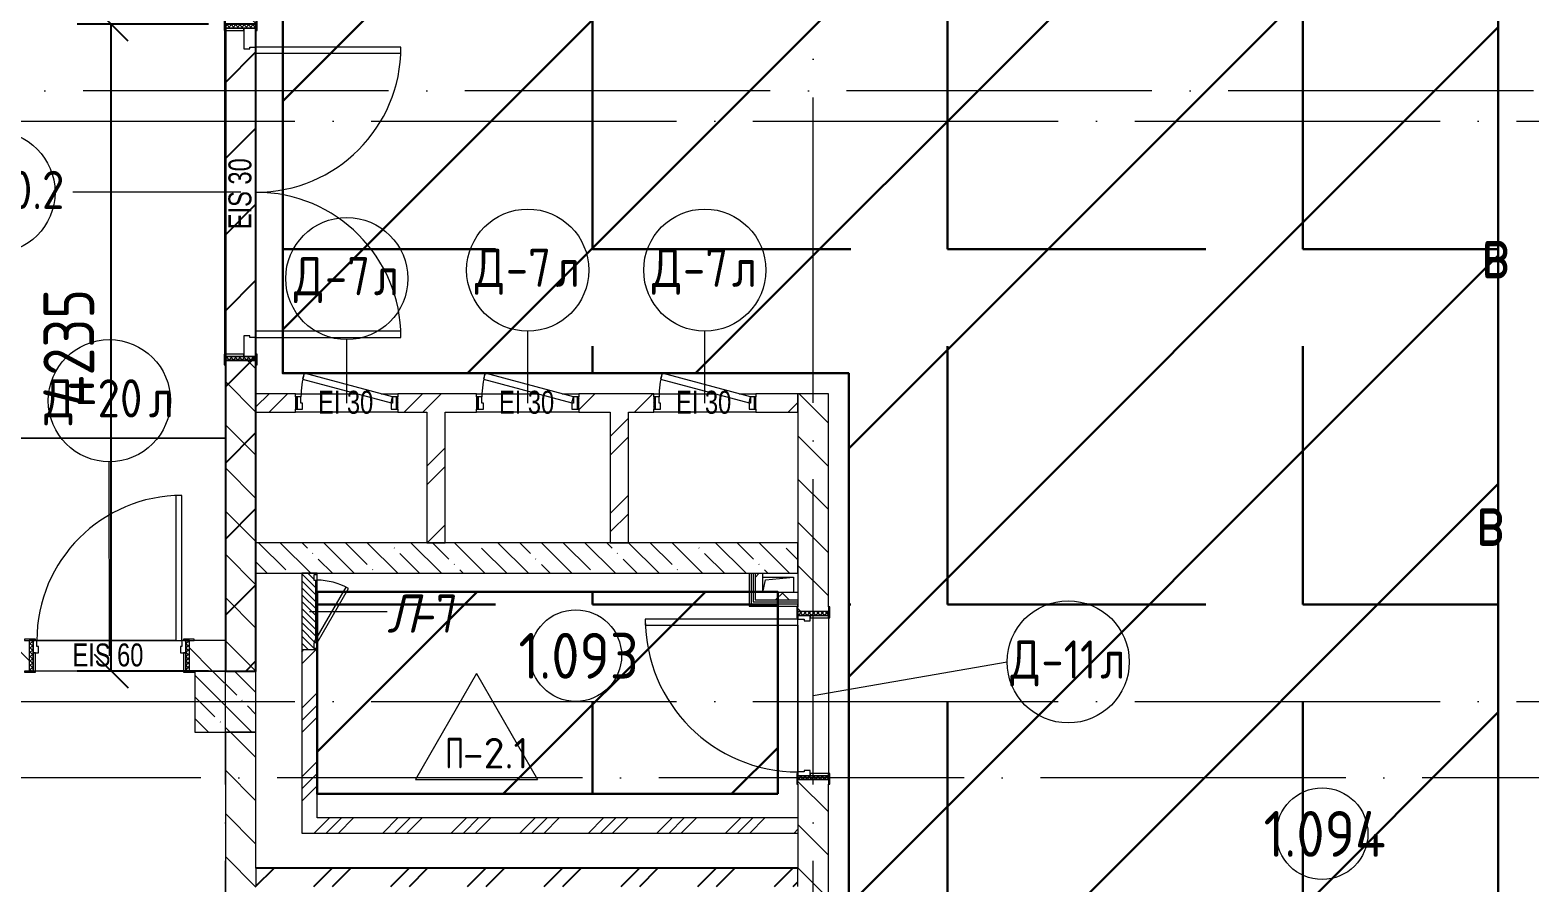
# Model space of a CAD drawing. Header units: millimetres. Extents: x -68946 to 690821, y -552984 to 293768.
# Drawn here: x 147508 to 157333, y 21437 to 27023 of the extents above; entities that cross this region are included whole.
import ezdxf

# ---------------------------------------------------------------- set-up
doc = ezdxf.new("R2010")
doc.units = ezdxf.units.MM
doc.linetypes.add('ADSK_Линия сетки', pattern=[2500, 2000, -250, 0, -250])
doc.linetypes.add('ADSK_Скрыто', pattern=[600, 300, -300])
doc.layers.get('Defpoints').update_dxf_attribs({"color": 250})
for name, color, linetype, lineweight in [('0) блоки', 250, 'Continuous', 25), ('1.2) Стяжка 6 вып.', 30, 'Continuous', 30), ('1.2) Тепло-звук изол. + пденка 6 вып.', 200, 'Continuous', 30), ('1.4) Стяжка 6 вып.', 30, 'Continuous', 30), ('A-AREA-____-IDEN', 250, 'Continuous', 9), ('A-DETL-GENF-OTLN', 250, 'Continuous', 5), ('A-DOOR-____-IDEN', 250, 'Continuous', 9), ('A-DOOR-____-MCUT', 250, 'Continuous', 5), ('A-DOOR-____-OTLN', 250, 'Continuous', 5), ('A-DOOR-FRAM-MCUT', 250, 'Continuous', 5), ('A-DOOR-FRAM-OTLN', 250, 'Continuous', 5), ('A-FLOR-____-IDEN', 250, 'Continuous', 9), ('A-FLOR-____-OTLN', 250, 'Continuous', 9), ('A-GENM-____-MCUT', 250, 'Continuous', 25), ('A-GENM-____-OTLN', 250, 'Continuous', 9), ('A-GLAZ-____-OTLN', 250, 'Continuous', 5), ('A-WALL-____-MCUT', 250, 'Continuous', 13), ('A-WALL-____-PATT', 250, 'Continuous', 13), ('G-____-____-SYMB', 250, 'ADSK_Скрыто', 9), ('I-WALL-____-OTLN', 250, 'Continuous', 9), ('S-COLS-____-MCUT', 250, 'Continuous', 25), ('S-COLS-____-OTLN', 250, 'Continuous', 9), ('S-GRID-____-OTLN', 250, 'Continuous', 9)]:
    doc.layers.add(name, color=color, linetype=linetype, lineweight=lineweight)
doc.styles.add('Arial Narrow', font='ARIALN.TTF', dxfattribs={"width": 0.9, "height": 150})
doc.styles.add('GOST Common_1', font='', dxfattribs={"width": 0.9, "height": 250})
doc.styles.add('GOST Common_2', font='', dxfattribs={"width": 0.8, "height": 350})
doc.styles.add('ISOCPEUR_1', font='isocpeur.ttf', dxfattribs={"width": 0.9, "height": 250})
doc.styles.add('ISOCPEUR_2', font='isocpeur.ttf', dxfattribs={"height": 160})
doc.styles.add('ISOCPEUR_I_1', font='ГОСТ тип А.ttf', dxfattribs={"height": 2500})
doc.styles.get("Standard").update_dxf_attribs({"font": 'ГОСТ тип А.ttf'})
doc.styles.get('GOST Common_1').set_extended_font_data('GOST Common')
doc.styles.get('GOST Common_2').set_extended_font_data('GOST Common')
doc.dimstyles.new('А3', dxfattribs={"dimtxt": 333, "dimasz": 222, "dimexe": 222, "dimexo": 111, "dimgap": 111, "dimtad": 1, "dimtoh": 1, "dimdec": 0, "dimrnd": 0.0015, "dimzin": 0, "dimdsep": 46, "dimtxsty": 'Standard', "dimblk": 'OBLIQUE', "dimcen": 0, "dimclrd": 7, "dimclre": 7, "dimclrt": 7, "dimadec": 0, "dimazin": 0, "dimtfac": 1, "dimtdec": 0, "dimtofl": 0, "dimtmove": 0, "dimatfit": 3, "dimfxl": 1, "dimtolj": 1, "dimtzin": 0, "dimarcsym": 0})
pattern_1 = [(135, (12287.91, -0.0006), (-141.42136, -141.42136), [])]
pattern_2 = [(45, (12287.9, -0.0006), (-251.4472, 251.4472), []), (45, (12287.9, 381), (-251.4472, 251.4472), [])]
pattern_3 = [(45, (12287.9, -0.0006), (-224.5064, 224.5064), []), (45, (12367.3, -0.0006), (0, 449.0128), []), (45, (12208.54, -0.0006), (0, 449.0128), [])]
pattern_4 = [(135, (12287.91, -0.0006), (-142.5612, -142.5612), []), (135, (12430.48, -0.0006), (-142.5612, -142.5612), [252.016, -50.403, 3.353, -47.05])]
pattern_5 = [(45, (12287.91, -0.0006), (-141.42136, 141.42136), []), (135, (12287.91, -0.0006), (-141.42136, -141.42136), [])]
pattern_6 = [(0, (0, 0), (0, 2326.005), [1691.64, -634.365]), (90, (0, 0), (-2326.005, 1e-13), [1691.64, -634.365])]

# ---------------------------------------------------------------- blocks, each defined once
blk = doc.blocks.new('Дверь_СКБ_1Ст_Внутренняя1 - Н_Д-7л_670x1875h_Технический шкаф ЭОМ и СС-42409413-АР1_Маркировочный план 1 этажа С2и3')
at = {"layer": 'A-DOOR-____-OTLN'}
h = blk.add_hatch(dxfattribs=at)
h.set_pattern_fill('FP_22', color=256, style=0, pattern_type=2)
h.set_pattern_definition([(135, (1951.41, 124.685), (-14.14214, -14.14214), []), (225, (1951.41, 124.685), (14.14214, -14.14214), [])])
h.paths.add_polyline_path([(347.5, -40), (347.5, 40), (337.5, 40), (337.5, -40)])
at = {"layer": 'A-DOOR-FRAM-OTLN'}
h = blk.add_hatch(dxfattribs=at)
h.set_pattern_fill('FP_23', color=256, style=0, pattern_type=2)
h.set_pattern_definition([(45, (-171.384, 124.685), (-14.1421, 14.1421), []), (135, (-171.384, 124.685), (-14.1421, -14.1421), [])])
h.paths.add_polyline_path([(-312.5, -40), (-312.5, 40), (-322.5, 40), (-322.5, -40)])
at = {"layer": 'A-DOOR-____-MCUT'}
for p, q in [((-267.1, 195.3), (-277.4, 156.7)), ((-277.4, 156.7), (302.1, 1.4)), ((312.5, 40), (-267.1, 195.3)), ((302.1, 1.4), (312.5, 40))]:
    blk.add_line(p, q, dxfattribs=at)
at = {"layer": 'A-DOOR-____-OTLN'}
blk.add_arc((312.5, 40), 600, 165, 180, dxfattribs=at)
at = {"layer": 'A-DOOR-FRAM-MCUT'}
for p, q in [((-312.5, 40), (-322.5, 40)), ((-322.5, 40), (-322.5, -40)), ((-287.5, 40), (-312.5, 40)), ((-312.5, 40), (-312.5, -40)), ((-312.5, -40), (-312.5, 40)), ((-287.5, 0), (-287.5, 40)), ((-277.5, 0), (-287.5, 0)), ((-277.5, -40), (-277.5, 0)), ((312.5, 0), (302.5, 0)), ((302.5, 0), (302.5, -40)), ((312.5, 40), (312.5, 0)), ((337.5, 40), (312.5, 40)), ((337.5, -40), (337.5, 40)), ((347.5, 40), (337.5, 40)), ((337.5, 40), (337.5, -40)), ((347.5, -40), (347.5, 40)), ((-322.5, -40), (-312.5, -40)), ((-312.5, -40), (-277.5, -40)), ((302.5, -40), (337.5, -40)), ((337.5, -40), (347.5, -40))]:
    blk.add_line(p, q, dxfattribs=at)
blk = doc.blocks.new('Дверь_СКБ_2Ст_Внутренняя1 - Н_ВВ-10_4_2200x2600h_Фрамуга сверху  EIS 30-V7-АР1_Маркировочный план 1 этажа С2и3')
at = {"layer": 'A-DOOR-____-OTLN'}
h = blk.add_hatch(dxfattribs=at)
h.set_pattern_fill('FP_6', color=256, style=0, pattern_type=2)
h.set_pattern_definition([(135, (1201.41, 164.685), (-14.1421, -14.1421), []), (225, (1201.41, 164.685), (14.1421, -14.1421), [])])
h.paths.add_polyline_path([(1112.5, 20), (1112.5, 100), (1087.5, 100), (1087.5, -100), (1112.5, -100)])
at = {"layer": 'A-DOOR-FRAM-OTLN'}
h = blk.add_hatch(dxfattribs=at)
h.set_pattern_fill('FP_7', color=256, style=0, pattern_type=2)
h.set_pattern_definition([(45, (-921.384, 164.685), (-14.1421, 14.1421), []), (135, (-921.384, 164.685), (-14.1421, -14.1421), [])])
h.paths.add_polyline_path([(-1062.5, -100), (-1062.5, 100), (-1087.5, 100), (-1087.5, -100)])
at = {"layer": 'A-DOOR-____-MCUT'}
for p, q in [((-937.5, 1050), (-937.5, 100)), ((-897.5, 1050), (-937.5, 1050)), ((-897.5, 100), (-897.5, 1050)), ((962.5, 1050), (922.5, 1050)), ((922.5, 1050), (922.5, 100)), ((962.5, 100), (962.5, 1050)), ((-937.5, 100), (-897.5, 100)), ((922.5, 100), (962.5, 100))]:
    blk.add_line(p, q, dxfattribs=at)
at = {"layer": 'A-DOOR-____-OTLN'}
for centre, start, end in [((-937.5, 100), 0, 90), ((962.5, 100), 90, 180)]:
    blk.add_arc(centre, 950, start, end, dxfattribs=at)
at = {"layer": 'A-DOOR-FRAM-MCUT'}
for p, q in [((-1047.5, 108), (-1117.5, 108)), ((-1117.5, 108), (-1117.5, 100)), ((-1117.5, 100), (-1047.5, 100)), ((-1062.5, 100), (-1087.5, 100)), ((-1087.5, 100), (-1087.5, -100)), ((-937.5, 100), (-1062.5, 100)), ((-1062.5, 100), (-1062.5, 20)), ((-1062.5, -100), (-1062.5, 100)), ((-1047.5, 100), (-1062.5, 100)), ((-1062.5, 100), (-1062.5, 99)), ((-1062.5, 99), (-1047.5, 99)), ((-1047.5, 100), (-1047.5, 108)), ((-1047.5, 99), (-1047.5, 100)), ((-937.5, 60), (-937.5, 100)), ((962.5, 100), (962.5, 60)), ((1087.5, 100), (962.5, 100)), ((1142.5, 108), (1072.5, 108)), ((1072.5, 108), (1072.5, 100)), ((1087.5, 100), (1072.5, 100)), ((1072.5, 100), (1072.5, 99)), ((1072.5, 100), (1142.5, 100)), ((1072.5, 99), (1087.5, 99)), ((1087.5, 20), (1087.5, 100)), ((1112.5, 100), (1087.5, 100)), ((1087.5, 100), (1087.5, -100)), ((1087.5, 99), (1087.5, 100)), ((1112.5, -100), (1112.5, 100)), ((1142.5, 100), (1142.5, 108)), ((-1062.5, 20), (-927.5, 20)), ((-1047.5, 20), (-1062.5, 20)), ((-1062.5, 20), (-1062.5, -100)), ((-1047.5, -100), (-1047.5, 20)), ((-927.5, 60), (-937.5, 60)), ((-927.5, 20), (-927.5, 60)), ((962.5, 60), (952.5, 60)), ((952.5, 60), (952.5, 20)), ((952.5, 20), (1087.5, 20)), ((1087.5, 20), (1072.5, 20)), ((1072.5, 20), (1072.5, -100)), ((1087.5, -100), (1087.5, 20)), ((-1047.5, -100), (-1117.5, -100)), ((-1117.5, -100), (-1117.5, -108)), ((-1117.5, -108), (-1047.5, -108)), ((-1087.5, -100), (-1062.5, -100)), ((-1062.5, -100), (-1047.5, -100)), ((-1047.5, -108), (-1047.5, -100)), ((1072.5, -100), (1087.5, -100)), ((1142.5, -100), (1072.5, -100)), ((1072.5, -100), (1072.5, -108)), ((1072.5, -108), (1142.5, -108)), ((1087.5, -100), (1112.5, -100)), ((1142.5, -108), (1142.5, -100))]:
    blk.add_line(p, q, dxfattribs=at)
blk = doc.blocks.new('Дверь_СКБ_1Ст_Внутренняя - Д-11л_1100x2100h_С_У медблока-41893199-АР1_Маркировочный план 1 этажа С2и3')
at = {"layer": 'A-DOOR-____-OTLN'}
h = blk.add_hatch(dxfattribs=at)
h.set_pattern_fill('FP_14', color=256, style=0, pattern_type=2)
h.set_pattern_definition([(135, (1751.41, 164.685), (-14.14214, -14.14214), []), (225, (1751.41, 164.685), (14.14214, -14.14214), [])])
h.paths.add_polyline_path([(537.5, 47.6), (537.5, -100), (562.5, -99.8), (562.5, 100), (537.5, 100)])
at = {"layer": 'A-DOOR-FRAM-OTLN'}
h = blk.add_hatch(dxfattribs=at)
h.set_pattern_fill('FP_15', color=256, style=0, pattern_type=2)
h.set_pattern_definition([(45, (-371.384, 164.685), (-14.1421, 14.1421), []), (135, (-371.384, 164.685), (-14.1421, -14.1421), [])])
h.paths.add_polyline_path([(-537.5, 100), (-536.7, -100), (-512.5, -100), (-512.5, 100), (-536.7, 100)])
at = {"layer": 'A-DOOR-____-MCUT'}
for p, q in [((512.5, 1100), (472.5, 1100)), ((472.5, 1100), (472.5, 100)), ((512.5, 100), (512.5, 1100)), ((472.5, 100), (512.5, 100))]:
    blk.add_line(p, q, dxfattribs=at)
at = {"layer": 'A-DOOR-____-OTLN'}
blk.add_arc((512.5, 100), 1000, 90, 180, dxfattribs=at)
at = {"layer": 'A-DOOR-FRAM-MCUT'}
for p, q in [((-497.5, 108), (-567.5, 108)), ((-567.5, 108), (-567.5, 100)), ((-567.5, 100), (-497.5, 100)), ((-512.5, 100), (-537.5, 100)), ((-537.5, 100), (-537.5, -100)), ((-487.5, 100), (-512.5, 100)), ((-512.5, 100), (-512.5, 20)), ((-512.5, -100), (-512.5, 100)), ((-497.5, 100), (-512.5, 100)), ((-512.5, 100), (-512.5, 99)), ((-512.5, 99), (-497.5, 99)), ((-497.5, 100), (-497.5, 108)), ((-497.5, 99), (-497.5, 100)), ((-487.5, 60), (-487.5, 100)), ((512.5, 100), (512.5, 60)), ((537.5, 100), (512.5, 100)), ((592.5, 108), (522.5, 108)), ((522.5, 108), (522.5, 100)), ((537.5, 100), (522.5, 100)), ((522.5, 100), (522.5, 99)), ((522.5, 100), (592.5, 100)), ((522.5, 99), (537.5, 99)), ((537.5, 20), (537.5, 100)), ((562.5, 100), (537.5, 100)), ((537.5, 100), (537.5, -100)), ((537.5, 99), (537.5, 100)), ((562.5, -100), (562.5, 100)), ((592.5, 100), (592.5, 108)), ((-512.5, 20), (-477.5, 20)), ((-497.5, 20), (-512.5, 20)), ((-512.5, 20), (-512.5, -100)), ((-497.5, -100), (-497.5, 20)), ((-477.5, 60), (-487.5, 60)), ((-477.5, 20), (-477.5, 60)), ((512.5, 60), (502.5, 60)), ((502.5, 60), (502.5, 20)), ((502.5, 20), (537.5, 20)), ((537.5, 20), (522.5, 20)), ((522.5, 20), (522.5, -100)), ((537.5, -100), (537.5, 20)), ((-497.5, -100), (-567.5, -100)), ((-567.5, -100), (-567.5, -108)), ((-567.5, -108), (-497.5, -108)), ((-537.5, -100), (-512.5, -100)), ((-512.5, -100), (-497.5, -100)), ((-497.5, -108), (-497.5, -100)), ((522.5, -100), (537.5, -100)), ((592.5, -100), (522.5, -100)), ((522.5, -100), (522.5, -108)), ((522.5, -108), (592.5, -108)), ((537.5, -100), (562.5, -100)), ((592.5, -108), (592.5, -100))]:
    blk.add_line(p, q, dxfattribs=at)
blk = doc.blocks.new('Дверь_СКБ_1Ст_Внутренняя - Д-20л_1050x2100h_Комната охраны-41867163-АР1_Маркировочный план 1 этажа С2и3')
at = {"layer": 'A-DOOR-____-OTLN'}
h = blk.add_hatch(dxfattribs=at)
h.set_pattern_fill('FP_26', color=256, style=0, pattern_type=2)
h.set_pattern_definition([(135, (1776.41, 164.685), (-14.14214, -14.14214), []), (225, (1776.41, 164.685), (14.14214, -14.14214), [])])
h.paths.add_polyline_path([(537.5, -100), (537.5, 100), (512.5, 100), (512.5, -100)])
at = {"layer": 'A-DOOR-FRAM-OTLN'}
h = blk.add_hatch(dxfattribs=at)
h.set_pattern_fill('FP_27', color=256, style=0, pattern_type=2)
h.set_pattern_definition([(45, (-346.384, 164.685), (-14.1421, 14.1421), []), (135, (-346.384, 164.685), (-14.1421, -14.1421), [])])
h.paths.add_polyline_path([(-512.5, -100), (-487.5, -100), (-487.5, 100), (-512.5, 100), (-512.5, -95.5)])
at = {"layer": 'A-DOOR-____-MCUT'}
for p, q in [((487.5, 1050), (447.5, 1050)), ((447.5, 1050), (447.5, 100)), ((487.5, 100), (487.5, 1050)), ((447.5, 100), (487.5, 100))]:
    blk.add_line(p, q, dxfattribs=at)
at = {"layer": 'A-DOOR-____-OTLN'}
blk.add_arc((487.5, 100), 950, 90, 180, dxfattribs=at)
at = {"layer": 'A-DOOR-FRAM-MCUT'}
for p, q in [((-472.5, 108), (-542.5, 108)), ((-542.5, 108), (-542.5, 100)), ((-542.5, 100), (-472.5, 100)), ((-487.5, 100), (-512.5, 100)), ((-512.5, 100), (-512.5, -100)), ((-462.5, 100), (-487.5, 100)), ((-487.5, 100), (-487.5, 20)), ((-487.5, -100), (-487.5, 100)), ((-472.5, 100), (-487.5, 100)), ((-487.5, 100), (-487.5, 99)), ((-487.5, 99), (-472.5, 99)), ((-472.5, 100), (-472.5, 108)), ((-472.5, 99), (-472.5, 100)), ((-462.5, 60), (-462.5, 100)), ((487.5, 100), (487.5, 60)), ((512.5, 100), (487.5, 100)), ((567.5, 108), (497.5, 108)), ((497.5, 108), (497.5, 100)), ((512.5, 100), (497.5, 100)), ((497.5, 100), (497.5, 99)), ((497.5, 100), (567.5, 100)), ((497.5, 99), (512.5, 99)), ((512.5, 20), (512.5, 100)), ((537.5, 100), (512.5, 100)), ((512.5, 100), (512.5, -100)), ((512.5, 99), (512.5, 100)), ((537.5, -100), (537.5, 100)), ((567.5, 100), (567.5, 108)), ((-487.5, 20), (-452.5, 20)), ((-472.5, 20), (-487.5, 20)), ((-487.5, 20), (-487.5, -100)), ((-472.5, -100), (-472.5, 20)), ((-452.5, 60), (-462.5, 60)), ((-452.5, 20), (-452.5, 60)), ((487.5, 60), (477.5, 60)), ((477.5, 60), (477.5, 20)), ((477.5, 20), (512.5, 20)), ((512.5, 20), (497.5, 20)), ((497.5, 20), (497.5, -100)), ((512.5, -100), (512.5, 20)), ((-472.5, -100), (-542.5, -100)), ((-542.5, -100), (-542.5, -108)), ((-542.5, -108), (-472.5, -108)), ((-512.5, -100), (-487.5, -100)), ((-487.5, -100), (-472.5, -100)), ((-472.5, -108), (-472.5, -100)), ((497.5, -100), (512.5, -100)), ((567.5, -100), (497.5, -100)), ((497.5, -100), (497.5, -108)), ((497.5, -108), (567.5, -108)), ((512.5, -100), (537.5, -100)), ((567.5, -108), (567.5, -100))]:
    blk.add_line(p, q, dxfattribs=at)
blk = doc.blocks.new('_Wn_-As_OpeningMEP_floor__Rectangular - _Wn_-As_OpeningMEP_floor__Rectangular-V78-АР1_Маркировочный план 1 этажа С2и3')
at = {"layer": 'A-DETL-GENF-OTLN', "lineweight": 5}
for p, q in [((-82.3, 82.3), (100, 100)), ((-100, 0), (-82.3, 82.3))]:
    blk.add_line(p, q, dxfattribs=at)
blk = doc.blocks.new('АР_Люк - ЛРС_ВК_500х400_наружный_NCS S 1000-N-42722041-АР1_Маркировочный план 1 этажа С2и3')
at = {"layer": 'A-DOOR-____-OTLN'}
h = blk.add_hatch(dxfattribs=at)
h.set_pattern_fill('FP_148', color=256, style=0, pattern_type=2)
h.set_pattern_definition([(45, (125, 0), (-22.6274, 22.6274), [])])
h.paths.add_polyline_path([(-125, 50), (-125, -50), (375, -50), (375, 50), (365, 50), (365, 30), (330, 30), (330, 50), (320, 32.7), (290, 50), (-80, 50), (-80, 30), (-115, 30), (-115, 50), (-119.6, 50)])
at = {"layer": 'A-DETL-GENF-OTLN', "lineweight": 5}
for p, q in [((375, 50), (-125, 50)), ((-125, 50), (-125, -50)), ((375, -50), (375, 50)), ((-125, -50), (375, -50))]:
    blk.add_line(p, q, dxfattribs=at)
at = {"layer": 'A-DOOR-____-MCUT', "lineweight": 5}
for p, q in [((-25.1, 255), (-35.1, 237.7)), ((-35.1, 237.7), (320, 32.7)), ((330, 50), (-25.1, 255)), ((-80, 50), (-115, 50)), ((-115, 50), (-115, 30)), ((-115, 30), (-80, 30)), ((-80, 30), (-80, 50)), ((320, 32.7), (330, 50)), ((365, 50), (330, 50)), ((330, 50), (330, 30)), ((330, 30), (365, 30)), ((365, 30), (365, 50))]:
    blk.add_line(p, q, dxfattribs=at)
blk.add_arc((330, 50), 410, 150, 180, dxfattribs=at)
at = {"layer": 'A-DOOR-____-OTLN'}
blk.add_line((330, 50), (-25.1, 255), dxfattribs=at)
blk = doc.blocks.new('ASML_АР_Отделка Люка - ВО Отделка люков_Грунтовка 0_Шпатлевка 0_Окраска 0_0-42722003-АР1_Маркировочный план 1 этажа С2и3')
at = {"layer": 'A-GENM-____-MCUT', "lineweight": 5}
for p, q in [((-240, 3), (-250, 3)), ((-250, 3), (-250, 0)), ((177.1, 3), (-205, 3)), ((205, 3), (201, 3)), ((250, 3), (240, 3)), ((250, 0), (250, 3)), ((-250, 0), (-240, 0)), ((-205, 0), (182.3, 0)), ((199.2, 0), (205, 0)), ((240, 0), (250, 0))]:
    blk.add_line(p, q, dxfattribs=at)
blk = doc.blocks.new('AAR_СКБ_Марка_Помещения_мал - Номер-28977439-АР1_Маркировочный план 1 этажа С2и3')
at = {"layer": 'A-AREA-____-IDEN'}
blk.add_circle((-0.028, 0), 3, dxfattribs=at)
blk = doc.blocks.new('AAR_СКБ_Марка_Перекрытия - Марка пола-17325028-АР1_Маркировочный план 1 этажа С2и3')
at = {"layer": 'A-FLOR-____-IDEN'}
for p, q in [((0, 6.932), (-4.002, 0)), ((0, 6.932), (4.002, 0)), ((-4.002, 0), (4.002, 0))]:
    blk.add_line(p, q, dxfattribs=at)
blk = doc.blocks.new('ADSK_Марка_Дверь - Типоразмер_ADSK_Марка-30565456-АР1_Маркировочный план 1 этажа С2и3')
at = {"layer": 'A-DOOR-____-IDEN'}
blk.add_circle((0, 0), 4, dxfattribs=at)
blk = doc.blocks.new('_Oblique')
at = {"color": 0, "linetype": 'ByBlock', "lineweight": -2}
blk.add_line((-0.5, -0.5), (0.5, 0.5), dxfattribs=at)
blk = doc.blocks.new('*D6467')
at = {"layer": '0) блоки', "color": 7, "lineweight": -2, "transparency": 16777216}
for p, q in [((148676.9, 27060), (147817.8, 27060)), ((148039.8, 22825), (148039.8, 27060)), ((148676.9, 22825), (147817.8, 22825))]:
    blk.add_line(p, q, dxfattribs=at)
at = {"layer": 'Defpoints', "color": 0, "lineweight": 30, "transparency": 16777216}
for p in [(148039.8, 27060), (148787.9, 27060), (148787.9, 22825)]:
    blk.add_point(p, dxfattribs=at)
at = {"layer": '0) блоки', "color": 7, "lineweight": -2, "transparency": 16777216, "xscale": 222, "yscale": 222, "zscale": 222}
for p, rotation in [((148039.8, 27060), 90), ((148039.8, 22825), 270)]:
    blk.add_blockref('_Oblique', p, dxfattribs=dict(at, rotation=rotation))
at = {"layer": '0) блоки', "color": 7, "transparency": 16777216, "insert": (147762.3, 24942.5), "char_height": 333, "attachment_point": 5, "rotation": 90}
blk.add_mtext('\\A1;4235', dxfattribs=at)

msp = doc.modelspace()

# ---------------------------------------------------------------- hatches: boundary and pattern name
at = {"layer": '0) блоки'}
h = msp.add_hatch(dxfattribs=at)
h.set_pattern_fill('ANSI31', color=256, scale=111)
h.paths.add_polyline_path([(148787.9138, 22825), (148987.9138, 22825), (148987.9138, 27059.9994), (148787.9138, 27059.9994)])
h = msp.add_hatch(dxfattribs=at)
h.set_pattern_fill('FP_4', color=256, style=0, pattern_type=2)
h.set_pattern_definition(pattern_2)
h.paths.add_polyline_path([(152507.9025, 21414.1664), (152537.8919, 21414.1664), (152537.8919, 21534.1664), (148987.9138, 21534.1664), (148987.9138, 21414.1664), (152507.8919, 21414.1664)])
at = {"layer": '1.2) Стяжка 6 вып.', "lineweight": 30}
h = msp.add_hatch(dxfattribs=at)
h.set_pattern_fill('ANSI31', color=256, scale=333)
h.paths.add_polyline_path([(152870.3694, 10538.3524), (149137.9138, 10538.3524), (149137.9138, 12663.8674), (152870.3694, 12663.8674), (152870.3694, 24774.898), (149162.9138, 24774.898), (149162.9138, 27269.7346), (152870.3694, 27269.7346), (152870.3694, 45475.2194), (149117.1568, 45475.2194), (149117.1568, 48329.3719), (152870.3694, 48329.3719), (152870.3694, 58477.4991), (157124.6208, 58477.4991), (157124.6208, 337.5006), (152870.3694, 337.5006)])
h = msp.add_hatch(dxfattribs=at)
h.set_pattern_fill('ANSI31', color=256, scale=333)
h.paths.add_polyline_path([(152405.3319, 22019.6581), (149388.0848, 22019.6581), (149388.0848, 23344.1112), (152405.3319, 23344.1112)], flags=17)
at = {"layer": '1.2) Тепло-звук изол. + пденка 6 вып.', "lineweight": 30}
h = msp.add_hatch(dxfattribs=at)
h.set_pattern_fill('ANGLE', color=256, scale=333)
h.set_pattern_definition(pattern_6)
h.paths.add_polyline_path([(152870.3694, 10538.3524), (149137.9138, 10538.3524), (149137.9138, 12663.8674), (152870.3694, 12663.8674), (152870.3694, 24774.898), (149162.9138, 24774.898), (149162.9138, 27269.7346), (152870.3694, 27269.7346), (152870.3694, 45475.2194), (149117.1568, 45475.2194), (149117.1568, 48329.3719), (152870.3694, 48329.3719), (152870.3694, 58477.4991), (157124.6208, 58477.4991), (157124.6208, 337.5006), (152870.3694, 337.5006)])
h = msp.add_hatch(dxfattribs=at)
h.set_pattern_fill('ANGLE', color=256, scale=333)
h.set_pattern_definition(pattern_6)
h.paths.add_polyline_path([(152405.3319, 22019.6581), (149388.0848, 22019.6581), (149388.0848, 23344.1112), (152405.3319, 23344.1112)], flags=17)
at = {"layer": '1.4) Стяжка 6 вып.', "lineweight": 30}
h = msp.add_hatch(dxfattribs=at)
h.set_pattern_fill('ANSI32', color=256, scale=333)
h.paths.add_polyline_path([(152870.3694, 10538.3524), (149137.9138, 10538.3524), (149137.9138, 12663.8674), (152870.3694, 12663.8674), (152870.3694, 24774.898), (149162.9138, 24774.898), (149162.9138, 27269.7346), (152870.3694, 27269.7346), (152870.3694, 45475.2194), (149117.1568, 45475.2194), (149117.1568, 48329.3719), (152870.3694, 48329.3719), (152870.3694, 58477.4991), (157124.6208, 58477.4991), (157124.6208, 337.5006), (152870.3694, 337.5006)])
h = msp.add_hatch(dxfattribs=at)
h.set_pattern_fill('ANSI32', color=256, scale=333)
h.paths.add_polyline_path([(152405.3319, 22019.6581), (149388.0848, 22019.6581), (149388.0848, 23344.1112), (152405.3319, 23344.1112)], flags=17)
at = {"layer": 'A-WALL-____-PATT', "lineweight": 15, "true_color": 0x000000}
h = msp.add_hatch(dxfattribs=at)
h.set_pattern_fill('FP_2', color=18, style=0, pattern_type=2)
h.set_pattern_definition(pattern_1)
h.paths.add_polyline_path([(148987.9138, 18825), (148987.8919, 19024.9994), (148787.9138, 19024.9994), (148787.9138, 18825), (148987.8919, 18825)])
h.paths.add_polyline_path([(148987.9138, 19425.0006), (148987.9138, 22424.9994), (148787.9138, 22424.9994), (148787.914, 19425.0006)])
h.paths.add_polyline_path([(148987.9138, 22824.9994), (148987.9138, 24859.9994), (148787.9138, 24859.9994), (148787.9138, 22825), (148987.8919, 22825)])
h.paths.add_polyline_path([(148787.9138, 27059.9994), (148987.9138, 27059.9994), (148987.8919, 28125), (148787.9138, 28125), (148787.9138, 27089.9994)])
h = msp.add_hatch(dxfattribs=at)
h.set_pattern_fill('FP_4', color=18, style=0, pattern_type=2)
h.set_pattern_definition(pattern_2)
h.paths.add_polyline_path([(152348.7108, 24520), (152537.8919, 24520), (152537.8919, 24640), (152262.9138, 24640), (152262.9138, 24520), (152307.8919, 24520)])
h.paths.add_polyline_path([(151592.9138, 24520), (151592.9138, 24640), (151102.9138, 24640), (151102.9138, 24520), (151573.8947, 24520)])
h.paths.add_polyline_path([(149917.9138, 24520), (150432.9138, 24520), (150432.9138, 24640), (149917.9138, 24640), (149917.9138, 24540)])
h.paths.add_polyline_path([(149247.9138, 24520), (149247.9138, 24640), (148987.9138, 24640), (148987.9138, 24520), (149096.8366, 24520)])
h = msp.add_hatch(dxfattribs=at)
h.set_pattern_fill('FP_2', color=18, style=0, pattern_type=2)
h.set_pattern_definition(pattern_1)
h.paths.add_polyline_path([(152537.8919, 13000), (152737.8919, 13000), (152737.8919, 17325), (152537.8919, 17325), (152537.8919, 13200.0003)])
h.paths.add_polyline_path([(152537.8919, 13000), (152537.9029, 13000.0013), (152609.2046, 13006.3505)])
h.paths.add_polyline_path([(152590.2568, 18425), (152737.8919, 18425), (152737.8919, 20013.9994), (152537.8919, 20013.9994), (152537.8919, 18425), (152573.2351, 18425)])
h.paths.add_polyline_path([(152737.8919, 21113.9994), (152737.8919, 22114.1664), (152537.8919, 22114.1664), (152537.8919, 21113.9994), (152590.2568, 21113.9994)])
h.paths.add_polyline_path([(152590.2568, 23214.1664), (152737.8919, 23215), (152737.8919, 24640), (152537.8919, 24640), (152537.8919, 23214.1664)])
h = msp.add_hatch(dxfattribs=at)
h.set_pattern_fill('FP_4', color=18, style=0, pattern_type=2)
h.set_pattern_definition(pattern_2)
h.paths.add_polyline_path([(150227.9138, 23665), (150227.9138, 24520), (150107.9138, 24520), (150107.9138, 23665)])
h = msp.add_hatch(dxfattribs=at)
h.set_pattern_fill('FP_4', color=18, style=0, pattern_type=2)
h.set_pattern_definition(pattern_2)
h.paths.add_polyline_path([(151307.9138, 23665), (151427.9138, 23665), (151427.9138, 24520), (151307.9138, 24520), (151307.9138, 24098.4021)])
h = msp.add_hatch(dxfattribs=at)
h.set_pattern_fill('FP_1', color=18, style=0, pattern_type=2)
h.set_pattern_definition(pattern_4)
h.paths.add_polyline_path([(148987.9138, 23465), (152537.8919, 23465), (152537.8919, 23665), (148987.9138, 23665)])
h = msp.add_hatch(dxfattribs=at)
h.set_pattern_fill('FP_83', color=18, style=0, pattern_type=2)
h.set_pattern_definition(pattern_5)
h.paths.add_polyline_path([(152278.0581, 23290), (152307.5154, 23290), (152307.5154, 23465), (152257.5154, 23465), (152257.5154, 23290)])
h = msp.add_hatch(dxfattribs=at)
h.set_pattern_fill('FP_83', color=18, style=0, pattern_type=2)
h.set_pattern_definition(pattern_5)
h.paths.add_polyline_path([(152502.8797, 23290), (152537.8919, 23290), (152537.8919, 23340), (152307.5154, 23339.369), (152307.9029, 23290), (152409.836, 23290)])
h = msp.add_hatch(dxfattribs=at)
h.set_pattern_fill('FP_2', color=18, style=0, pattern_type=2)
h.set_pattern_definition(pattern_1)
h.paths.add_polyline_path([(148587.9138, 22825), (148787.9138, 22825), (148787.9138, 23025), (148552.9138, 23025), (148552.9138, 22825), (148587.8919, 22825)])
h.paths.add_polyline_path([(144787.8919, 22825), (147502.9138, 22825), (147502.9138, 23025), (144587.9138, 23025), (144587.9138, 22825), (144625.7143, 22825)])
h = msp.add_hatch(dxfattribs=at)
h.set_pattern_fill('FP_5', color=18, style=0, pattern_type=2)
h.set_pattern_definition(pattern_3)
h.paths.add_polyline_path([(149388.0848, 21864.1664), (149388.0848, 22965), (149288.0848, 22965), (149288.0848, 21864.1664)])
h = msp.add_hatch(dxfattribs=at)
h.set_pattern_fill('FP_5', color=18, style=0, pattern_type=2)
h.set_pattern_definition(pattern_3)
h.paths.add_polyline_path([(152537.8919, 21764.1664), (152537.8919, 21864.1664), (149288.0848, 21864.1664), (149288.0848, 21764.1664), (152507.9006, 21764.1664)])
at = {"layer": 'S-COLS-____-OTLN', "lineweight": 5, "true_color": 0x000000}
h = msp.add_hatch(dxfattribs=at)
h.set_pattern_fill('FP_1', color=18, style=0, pattern_type=2)
h.set_pattern_definition(pattern_4)
h.paths.add_polyline_path([(148587.8919, 22424.9994), (148587.9138, 22425), (148987.8919, 22425), (148987.8919, 22824.9994), (148587.8919, 22824.9994), (148587.8919, 22425.0081)])

# ---------------------------------------------------------------- linework, layer by layer
at = {"layer": '0) блоки'}
msp.add_line((152537.8919, 21534.1664), (148987.9138, 21534.1664), dxfattribs=at)
for points in [[(148784.1042, 24859.9994), (148987.9138, 24859.9994), (148987.9138, 27059.9994), (148784.1042, 27059.9994)], [(148787.9138, 22825), (148987.9138, 22825), (148987.9138, 27059.9994), (148787.9138, 27059.9994)]]:
    msp.add_lwpolyline(points, close=True, dxfattribs=at)
at = {"layer": '1.2) Стяжка 6 вып.', "lineweight": 30}
for points in [[(152870.3694, 45475.2194), (149117.1568, 45475.2194), (149117.1568, 48329.3719), (152870.3694, 48329.3719), (152870.3694, 58477.4991), (157124.6208, 58477.4991), (157124.6208, 337.5006), (152870.3694, 337.5006), (152870.3694, 10538.3524), (149137.9138, 10538.3524), (149137.9138, 12663.8674), (152870.3694, 12663.8674), (152870.3694, 24774.898), (149162.9138, 24774.898), (149162.9138, 27269.7346), (152870.3694, 27269.7346)], [(152405.3319, 22019.6581), (149388.0848, 22019.6581), (149388.0848, 23344.1112), (152405.3319, 23344.1112)]]:
    msp.add_lwpolyline(points, close=True, dxfattribs=at)
at = {"layer": 'A-DOOR-____-IDEN', "color": 18, "true_color": 0x000000}
for p, q in [((148887.9138, 25959.9994), (147789.3542, 25959.9994)), ((149582.9138, 24580), (149582.9138, 24995)), ((150767.9138, 24580), (150767.9138, 25050)), ((151927.9138, 24580), (151927.9138, 25050)), ((148027.9138, 22925), (148027.4564, 24195)), ((149338.0848, 23215), (149847.233, 23215)), ((152637.8919, 22664.1664), (153907.8919, 22885))]:
    msp.add_line(p, q, dxfattribs=at)
at = {"layer": 'A-FLOR-____-OTLN', "color": 18, "lineweight": 5, "true_color": 0x000000}
for p, q in [((148987.9138, 25049.9994), (148987.9138, 26869.9994)), ((148987.9138, 26869.9994), (148987.9138, 25049.9994)), ((149247.9138, 24640), (149653.7247, 24640)), ((149808.2728, 24640), (149917.9138, 24640)), ((148787.9138, 24349.9994), (133487.9138, 24349.9994)), ((133487.9138, 24349.9994), (148787.9138, 24349.9994)), ((152307.8919, 23340), (152307.8919, 23440)), ((152307.8919, 23440), (152507.8919, 23440)), ((152507.8919, 23440), (152507.8919, 23340)), ((152537.8919, 23124.1664), (152537.8919, 22164.1664)), ((152737.8919, 23174.1664), (152737.8919, 22154.1664)), ((148462.9138, 23025), (147552.9138, 23025))]:
    msp.add_line(p, q, dxfattribs=at)
at = {"layer": 'A-WALL-____-MCUT', "color": 18, "lineweight": 15, "true_color": 0x000000}
for p, q in [((148787.9138, 24829.9994), (148787.9138, 23025)), ((148987.9138, 22824.9994), (148987.9138, 24829.9994)), ((149247.9138, 24640), (148987.9138, 24640)), ((149247.9138, 24620), (149247.9138, 24640)), ((150432.9138, 24640), (149917.9138, 24640)), ((149917.9138, 24640), (149917.9138, 24620)), ((150432.9138, 24620), (150432.9138, 24640)), ((151592.9138, 24640), (151102.9138, 24640)), ((151102.9138, 24640), (151102.9138, 24620)), ((151592.9138, 24620), (151592.9138, 24640)), ((152737.8919, 24640), (152262.9138, 24640)), ((152262.9138, 24640), (152262.9138, 24620)), ((152537.8919, 24640), (152537.8919, 23244.1664)), ((152537.9138, 24520), (152537.9138, 24640)), ((152737.8919, 23244.1664), (152737.8919, 24640)), ((148987.9138, 24520), (149247.9138, 24520)), ((149247.9138, 24520), (149247.9138, 24540)), ((149917.9138, 24540), (149917.9138, 24520)), ((149917.9138, 24520), (150107.9138, 24520)), ((150107.9138, 24520), (150107.9138, 23665)), ((150227.9138, 24520), (150432.9138, 24520)), ((150227.9138, 23665), (150227.9138, 24520)), ((150432.9138, 24520), (150432.9138, 24540)), ((151102.9138, 24540), (151102.9138, 24520)), ((151102.9138, 24520), (151307.9138, 24520)), ((151307.9138, 24520), (151307.9138, 23665)), ((151427.9138, 24520), (151592.9138, 24520)), ((151427.9138, 23665), (151427.9138, 24520)), ((151592.9138, 24520), (151592.9138, 24540)), ((152262.9138, 24540), (152262.9138, 24520)), ((152262.9138, 24520), (152537.9138, 24520)), ((152537.8919, 23665), (148987.9138, 23665)), ((148987.9138, 23665), (148987.9138, 23465)), ((150107.9138, 23665), (150227.9138, 23665)), ((151307.9138, 23665), (151427.9138, 23665)), ((152537.8919, 23465), (152537.8919, 23665)), ((148987.9138, 23465), (149378.0848, 23465)), ((149288.0848, 23465), (149288.0848, 21764.1664)), ((149378.0848, 23465), (149288.0848, 23465)), ((149388.0848, 23465), (149381.0848, 23465)), ((149381.0848, 23465), (152537.8919, 23465)), ((149388.0848, 23455), (149388.0848, 23465)), ((149388.0848, 23050), (149388.0848, 23420)), ((152217.5154, 23465), (152217.5154, 23250)), ((152232.5154, 23465), (152232.5154, 23265)), ((152245.0154, 23465), (152245.0154, 23277.5)), ((152257.5154, 23465), (152257.5154, 23290)), ((152307.5154, 23340), (152307.5154, 23465)), ((152257.5154, 23290), (152537.8919, 23290)), ((152537.8919, 23340), (152307.5154, 23340)), ((152217.5154, 23250), (152537.8919, 23250)), ((152232.5154, 23265), (152537.8919, 23265)), ((152245.0154, 23277.5), (152537.8919, 23277.5)), ((152537.8919, 23250), (152537.8919, 23265)), ((148787.9138, 23025), (148582.9138, 23025)), ((149388.0848, 21864.1664), (149388.0848, 22975)), ((148582.9138, 22825), (148787.9138, 22825)), ((148787.9138, 22824.9994), (148987.9138, 22824.9994)), ((148787.9138, 22424.9994), (148787.9138, 19424.9994)), ((148987.9138, 22424.9994), (148787.9138, 22424.9994)), ((148987.9138, 21534.1664), (148987.9138, 22424.9994)), ((152537.8919, 22084.1664), (152537.8919, 21534.1664)), ((152737.8919, 21143.9994), (152737.8919, 22084.1664)), ((152537.8919, 21864.1664), (149388.0848, 21864.1664)), ((149288.0848, 21764.1664), (152537.8919, 21764.1664)), ((148987.9138, 21534.1664), (148987.9138, 21414.1664)), ((152537.8919, 21414.1664), (152537.8919, 21534.1664))]:
    msp.add_line(p, q, dxfattribs=at)
at = {"layer": 'I-WALL-____-OTLN', "color": 18, "lineweight": 15, "true_color": 0x000000}
for p, q in [((148787.9138, 24899.9994), (148787.9138, 27019.9994)), ((150432.9138, 24640), (150838.7247, 24640)), ((150993.2728, 24640), (151102.9138, 24640)), ((151592.9138, 24640), (151998.7247, 24640)), ((152153.2728, 24640), (152262.9138, 24640)), ((149917.9138, 24520), (149247.9138, 24520)), ((151102.9138, 24520), (150432.9138, 24520)), ((152262.9138, 24520), (151592.9138, 24520)), ((152537.8919, 22164.1664), (152537.8919, 23124.1664)), ((152737.8919, 23174.1664), (152737.8919, 22154.1664)), ((147552.9138, 23025), (148462.9138, 23025)), ((148512.9138, 22825), (147542.9138, 22825))]:
    msp.add_line(p, q, dxfattribs=at)
at = {"layer": 'S-COLS-____-MCUT', "color": 18, "lineweight": 5, "true_color": 0x000000}
for p, q in [((148787.9138, 22824.9994), (148587.8919, 22824.9994)), ((148587.8919, 22824.9994), (148587.8919, 22424.9994)), ((148987.8919, 22424.9994), (148987.8919, 22824.9994)), ((148587.8919, 22424.9994), (148787.9138, 22424.9994))]:
    msp.add_line(p, q, dxfattribs=at)
at = {"layer": 'S-COLS-____-OTLN', "color": 18, "lineweight": 5, "true_color": 0x000000}
for p, q in [((148987.8919, 22824.9994), (148787.9138, 22824.9994)), ((148787.9138, 22424.9994), (148987.8919, 22424.9994))]:
    msp.add_line(p, q, dxfattribs=at)
at = {"layer": 'S-GRID-____-OTLN', "color": 18, "linetype": 'ADSK_Линия сетки', "true_color": 0x000000}
for p, q in [((148787.9138, -2919.5356), (148787.9138, 61063.6538)), ((152637.9138, -2919.5356), (152637.9138, 61063.6538)), ((167356.8279, 26625), (111607.9138, 26625)), ((77240.3519, 26425), (168626.8279, 26425)), ((77240.3519, 22625), (167356.8279, 22625)), ((168626.8279, 22125), (111607.9138, 22125))]:
    msp.add_line(p, q, dxfattribs=at)

# ---------------------------------------------------------------- block references
at = {"layer": 'A-AREA-____-IDEN', "color": 18, "true_color": 0x000000, "xscale": 99.99999999999993, "yscale": 99.99999999999993, "zscale": 99.99999999999993}
for p in [(151085.5932, 22926.0256), (155974.0362, 21759.5581)]:
    msp.add_blockref('AAR_СКБ_Марка_Помещения_мал - Номер-28977439-АР1_Маркировочный план 1 этажа С2и3', p, dxfattribs=at)
at = {"layer": 'A-DOOR-____-IDEN', "color": 18, "true_color": 0x000000, "xscale": 99.99999999999993, "yscale": 99.99999999999993, "zscale": 99.99999999999993}
for p in [(147271.8616, 25959.9994), (150767.9138, 25450), (151927.9138, 25450), (149582.9138, 25395), (148027.9138, 24595), (154307.8919, 22885)]:
    msp.add_blockref('ADSK_Марка_Дверь - Типоразмер_ADSK_Марка-30565456-АР1_Маркировочный план 1 этажа С2и3', p, dxfattribs=at)
at = {"layer": 'A-DOOR-____-OTLN', "color": 18, "true_color": 0x000000}
for name, p, rotation in [('Дверь_СКБ_2Ст_Внутренняя1 - Н_ВВ-10_4_2200x2600h_Фрамуга сверху  EIS 30-V7-АР1_Маркировочный план 1 этажа С2и3', (148887.9138, 25972.4994), 270), ('АР_Люк - ЛРС_ВК_500х400_наружный_NCS S 1000-N-42722041-АР1_Маркировочный план 1 этажа С2и3', (149338.0848, 23340), 269.9999999999951), ('Дверь_СКБ_1Ст_Внутренняя - Д-11л_1100x2100h_С_У медблока-41893199-АР1_Маркировочный план 1 этажа С2и3', (152637.8919, 22651.6664), 89.99999999999422)]:
    msp.add_blockref(name, p, dxfattribs=dict(at, rotation=rotation))
for name, p in [('Дверь_СКБ_1Ст_Внутренняя1 - Н_Д-7л_670x1875h_Технический шкаф ЭОМ и СС-42409413-АР1_Маркировочный план 1 этажа С2и3', (149570.4138, 24580)), ('Дверь_СКБ_1Ст_Внутренняя1 - Н_Д-7л_670x1875h_Технический шкаф ЭОМ и СС-42409413-АР1_Маркировочный план 1 этажа С2и3', (150755.4138, 24580)), ('Дверь_СКБ_1Ст_Внутренняя1 - Н_Д-7л_670x1875h_Технический шкаф ЭОМ и СС-42409413-АР1_Маркировочный план 1 этажа С2и3', (151915.4138, 24580)), ('Дверь_СКБ_1Ст_Внутренняя - Д-20л_1050x2100h_Комната охраны-41867163-АР1_Маркировочный план 1 этажа С2и3', (148015.4138, 22925))]:
    msp.add_blockref(name, p, dxfattribs=at)
at = {"layer": 'A-FLOR-____-IDEN', "color": 18, "true_color": 0x000000, "xscale": 99.99999999999993, "yscale": 99.99999999999993, "zscale": 99.99999999999993}
msp.add_blockref('AAR_СКБ_Марка_Перекрытия - Марка пола-17325028-АР1_Маркировочный план 1 этажа С2и3', (150432.4636, 22115.4171), dxfattribs=at)
at = {"layer": 'A-GENM-____-OTLN', "color": 18, "lineweight": 5, "true_color": 0x000000, "rotation": 269.9999999999951}
msp.add_blockref('ASML_АР_Отделка Люка - ВО Отделка люков_Грунтовка 0_Шпатлевка 0_Окраска 0_0-42722003-АР1_Маркировочный план 1 этажа С2и3', (149378.0848, 23215), dxfattribs=at)
at = {"layer": 'A-GLAZ-____-OTLN', "color": 18, "true_color": 0x000000}
msp.add_blockref('_Wn_-As_OpeningMEP_floor__Rectangular - _Wn_-As_OpeningMEP_floor__Rectangular-V78-АР1_Маркировочный план 1 этажа С2и3', (152407.8919, 23340), dxfattribs=at)

# ---------------------------------------------------------------- texts
at = {"layer": 'A-AREA-____-IDEN', "color": 18, "true_color": 0x000000, "char_height": 300, "attachment_point": 1, "style": 'ISOCPEUR_1'}
for s, insert, width in [('1.093', (150707.254, 23074.6853), 609.2825), ('1.094', (155587.697, 21908.2179), 628.523)]:
    msp.add_mtext(s, dxfattribs=dict(at, insert=insert, width=width))
at = {"layer": 'A-DOOR-____-IDEN', "color": 18, "true_color": 0x000000, "insert": (148807.7653, 25718.342), "char_height": 150, "width": 577.215, "attachment_point": 1, "rotation": 90, "style": 'Arial Narrow'}
msp.add_mtext('EIS 30', dxfattribs=at)
at = {"layer": 'A-DOOR-____-IDEN', "color": 18, "true_color": 0x000000, "attachment_point": 1}
for s, insert, char_height, width, style in [('-10.2', (147122.5479, 26100.45), 250, 800.885812, 'GOST Common_1'), ('\\fGOST Common|b0|i0|c204|p34|;\\W.9;Д', (150421.8564, 25590.4506), 250, 245.316375, 'GOST Common_1'), ('-7', (150624.2627, 25590.4506), 250, 389.620125, 'GOST Common_1'), ('\\fGOST Common|b0|i0|c204|p34|;\\W.9;Д', (151581.8564, 25590.4506), 250, 245.316375, 'GOST Common_1'), ('-7', (151784.2627, 25590.4506), 250, 389.620125, 'GOST Common_1'), ('\\fGOST Common|b0|i0|c204|p34|;\\W.9;Д', (149236.8564, 25535.4506), 250, 245.316375, 'GOST Common_1'), ('-7', (149439.2627, 25535.4506), 250, 389.620125, 'GOST Common_1'), ('\\fGOST Common|b0|i0|c204|p34|;\\W.9;л', (149760.7314, 25535.4506), 250, 194.810062, 'GOST Common_1'), ('\\fGOST Common|b0|i0|c204|p34|;\\W.9;л', (150945.7314, 25590.4506), 250, 194.810062, 'GOST Common_1'), ('\\fGOST Common|b0|i0|c204|p34|;\\W.9;л', (152105.7314, 25590.4506), 250, 194.810062, 'GOST Common_1'), ('\\fGOST Common|b0|i0|c204|p34|;\\W.9;Д', (147601.7564, 24735.4506), 250, 245.316375, 'GOST Common_1'), ('-20', (147804.1627, 24735.4506), 250, 584.430187, 'GOST Common_1'), ('\\fGOST Common|b0|i0|c204|p34|;\\W.9;л', (148286.3658, 24735.4506), 250, 194.810062, 'GOST Common_1'), ('EI 30', (149394.8064, 24660.1485), 150, 447.341625, 'Arial Narrow'), ('EI 30', (150579.8064, 24660.1485), 150, 447.341625, 'Arial Narrow'), ('EI 30', (151739.8064, 24660.1485), 150, 447.341625, 'Arial Narrow'), ('\\fISOCPEUR|b0|i1|c204|p34|;\\W.9;Л', (149847.233, 23326.3542), 250, 223.670812, 'ISOCPEUR_I_1'), ('-7', (150031.7799, 23326.3542), 250, 404.0505, 'ISOCPEUR_I_1'), ('EIS 60', (147786.2564, 23005.1485), 150, 577.215, 'Arial Narrow'), ('\\fGOST Common|b0|i0|c204|p34|;\\W.9;Д', (153929.4345, 23025.4506), 250, 245.316375, 'GOST Common_1'), ('-11', (154131.8408, 23025.4506), 250, 468.987187, 'GOST Common_1'), ('\\fGOST Common|b0|i0|c204|p34|;\\W.9;л', (154518.7939, 23025.4506), 250, 194.810062, 'GOST Common_1')]:
    msp.add_mtext(s, dxfattribs=dict(at, insert=insert, char_height=char_height, width=width, style=style))
at = {"layer": 'A-FLOR-____-IDEN', "color": 18, "true_color": 0x000000, "char_height": 200, "attachment_point": 1, "style": 'ISOCPEUR_2'}
for s, insert, width in [('\\fISOCPEUR|b0|i0|c204|p34|;\\W.7;П', (150227.2287, 22386.8029), 140.295312), ('-2.1', (150342.9839, 22386.8029), 381.60325)]:
    msp.add_mtext(s, dxfattribs=dict(at, insert=insert, width=width))
at = {"layer": 'G-____-____-SYMB', "linetype": 'Continuous', "char_height": 350, "width": 243.713, "attachment_point": 1, "style": 'GOST Common_2'}
for insert in [(157013.296, 25745.883), (156978.4968, 23994.6653)]:
    msp.add_mtext('\\fGOST Common|b0|i0|c204|p34|;\\W.8;в', dxfattribs=dict(at, insert=insert))

# ---------------------------------------------------------------- dimensions: what is measured, and where the dimension line sits
at = {"layer": '0) блоки'}
dim = msp.add_linear_dim(base=(148039.8147, 27059.9994), p1=(148787.9138, 22824.9994), p2=(148787.9138, 27059.9994), angle=90, dimstyle='А3', dxfattribs=at)
dim.commit()
dim.dimension.update_dxf_attribs({"geometry": '*D6467', "text_midpoint": (147762.3147, 24942.4994)})

doc.saveas('drawing.dxf')
